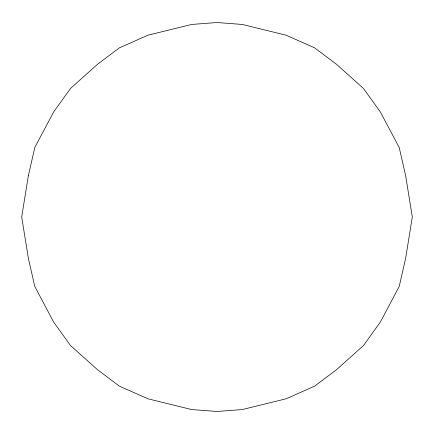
<?xml version="1.0" encoding="UTF-8"?>
<svg xmlns="http://www.w3.org/2000/svg" width="434" height="434" viewBox="0 0 434 434"><rect width="100%" height="100%" fill="white"/><g stroke="black" fill="none" stroke-linecap="round" stroke-linejoin="round"><path stroke-width="0.65" d="M28.356 175.727L21.7 217L28.356 258.273L34.785 286.462L53.626 322.006L70.525 345.556L97.406 369.622L119.35 386.135L147.951 398.808L191.725 409.555L217 411.475L242.275 409.555L286.049 398.808L314.65 386.135L336.594 369.622L363.475 345.556L380.374 322.006L399.215 286.462L405.644 258.273L412.3 217L405.644 175.727L399.215 147.538L380.374 111.994L363.475 88.444L336.594 64.378L314.65 47.865L286.049 35.192L242.275 24.445L217 22.525L191.725 24.445L147.951 35.192L119.35 47.865L97.406 64.378L70.525 88.444L53.626 111.994L34.785 147.538L28.356 175.727"/></g></svg>
